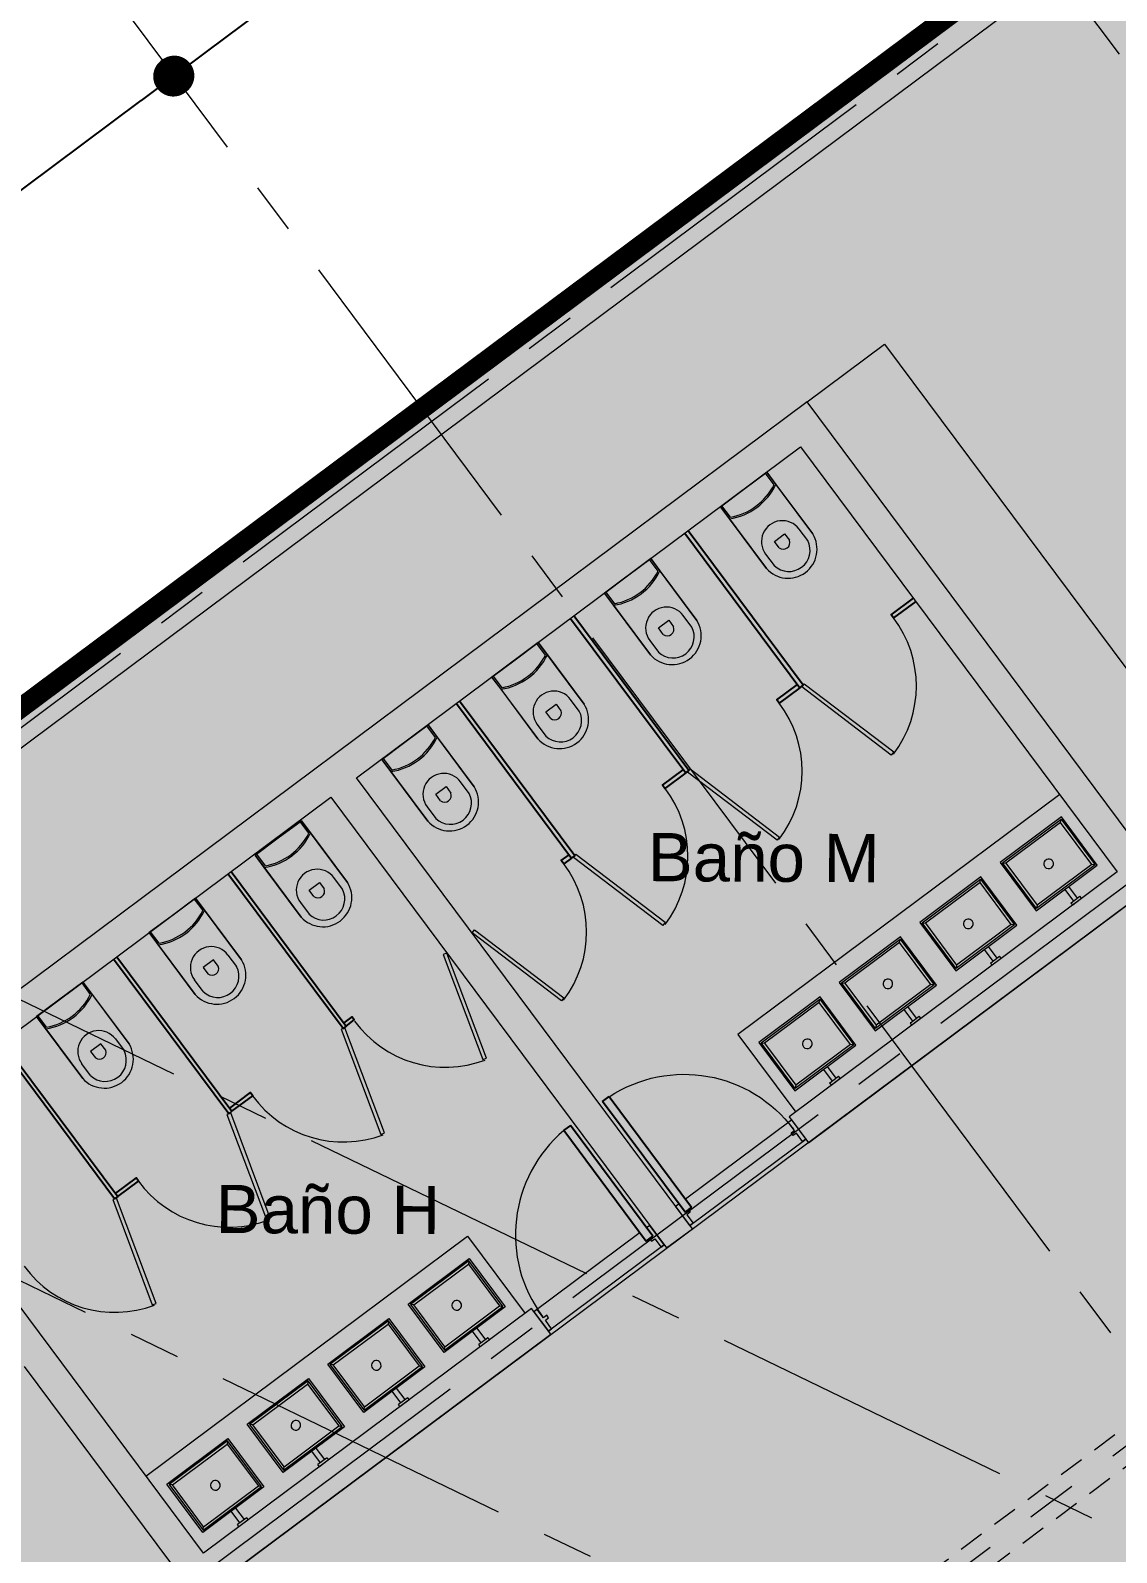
# Model space of a CAD drawing. Header units: metres. Extents: x -466 to 1322, y -1072 to 50.
# Drawn here: x 18.31 to 25.07, y -195.68 to -186.21 of the extents above; entities that cross this region are included whole.
import ezdxf

# ---------------------------------------------------------------- set-up
doc = ezdxf.new("R2010")
doc.units = ezdxf.units.M
for name, pattern in [('B1 P BAJA$0$HIDDEN', [9.525, 6.35, -3.175]), ('CENTER2', [28.575, 19.05, -3.175, 3.175, -3.175]), ('Hidden 1_16_', [0.002381, 0.001587, -0.00079375]), ('OCULTA2', [0.3, 0.2, -0.1])]:
    doc.linetypes.add(name, pattern=pattern)
for name, color, linetype, lineweight in [('A - Hatch muros', 4, 'Continuous', 0), ('A - MURO BAJO', 2, 'Continuous', 0), ('A - PROY', 250, 'B1 P BAJA$0$HIDDEN', 0), ('A - TXT 100 -1', 2, 'Continuous', 0), ('A-COTAS', 41, 'Continuous', 0), ('A-DOOR', 2, 'Continuous', 9), ('A-EJES', 61, 'CENTER2', 0), ('A-Fixt', 122, 'Continuous', 5), ('A-MURO INT', 4, 'Continuous', 0)]:
    doc.layers.add(name, color=color, linetype=linetype, lineweight=lineweight)
doc.layers.add('A-PUERTA', color=2, linetype='Continuous')
doc.layers.add('Poligono Fisico', color=3, linetype='Continuous')
doc.layers.add('Hatch Exterior', color=7, linetype='Continuous', lineweight=0, true_color=0xa99b89)
doc.layers.add('Hatch Interior', color=7, linetype='Continuous', lineweight=0, true_color=0xaf6350)
doc.styles.get("Standard").update_dxf_attribs({"font": 'arial.ttf'})
doc.styles.add('Style-Arial', font='arial.ttf')
doc.dimstyles.new('ISO-25', dxfattribs={"dimscale": 0.1, "dimtxt": 2.5, "dimasz": 2.5, "dimexe": 1.25, "dimexo": 0.625, "dimtad": 1, "dimdsep": 46, "dimtxsty": 'Standard', "dimblk": 'DOT', "dimcen": 2.5, "dimadec": 0, "dimazin": 0, "dimtfac": 1, "dimtmove": 0, "dimatfit": 3, "dimfxl": 1, "dimarcsym": 0})

# ---------------------------------------------------------------- blocks, each defined once
blk = doc.blocks.new('JVAS_Puerta - 0_90 X 2_10-V18-Planta Baja')
at = {"color": 0}
for p, q in [((-0.425, -0.0425), (-0.425, -0.9025)), ((-0.374, -0.0425), (-0.425, -0.0425)), ((-0.374, -0.9025), (-0.374, -0.0425)), ((-0.425, -0.9025), (-0.374, -0.9025))]:
    blk.add_line(p, q, dxfattribs=at)
at = {"layer": 'A - PROY', "color": 18, "linetype": 'Continuous', "ltscale": 100, "true_color": 0x000000}
blk.add_arc((-0.425, -0.0525), 0.85, 273.43981, 0, dxfattribs=at)
at = {"layer": 'A-DOOR', "color": 253, "linetype": 'Continuous', "ltscale": 100}
for p, q in [((-0.45, 0.0425), (0.45, 0.0425)), ((-0.374, -0.1075), (0.45, -0.1075))]:
    blk.add_line(p, q, dxfattribs=at)
at = {"layer": 'A-DOOR'}
for p, q in [((-0.425, 0.0425), (-0.45, 0.0425)), ((-0.45, 0.0425), (-0.45, -0.1075)), ((-0.425, -0.0225), (-0.425, 0.0425)), ((0.45, 0.0425), (0.425, 0.0425)), ((0.425, 0.0425), (0.425, -0.0225)), ((0.45, -0.1075), (0.45, 0.0425)), ((-0.4, -0.0225), (-0.425, -0.0225)), ((-0.425, -0.1075), (-0.425, -0.0425)), ((-0.425, -0.0425), (-0.4, -0.0425)), ((-0.4, -0.0425), (-0.4, -0.0225)), ((0.425, -0.0225), (0.4, -0.0225)), ((0.4, -0.0225), (0.4, -0.0425)), ((0.4, -0.0425), (0.425, -0.0425)), ((0.425, -0.0425), (0.425, -0.1075)), ((-0.45, -0.1075), (-0.425, -0.1075)), ((0.425, -0.1075), (0.45, -0.1075))]:
    blk.add_line(p, q, dxfattribs=at)
blk = doc.blocks.new('_Dot')
at = {"color": 0, "linetype": 'ByBlock', "lineweight": -2}
blk.add_line((-0.5, 0), (-1, 0), dxfattribs=at)
at = {"color": 0, "linetype": 'ByBlock', "const_width": 0.5}
blk.add_lwpolyline([(-0.25, 0, 1), (0.25, 0, 1)], format="xyb", close=True, dxfattribs=at)
blk = doc.blocks.new('*D115')
at = {"layer": 'A-COTAS', "color": 0, "lineweight": -2, "transparency": 16777216}
for p, q in [((23.0125, -183.5707), (22.9751, -183.5206)), ((19.4017, -186.34), (22.8494, -183.7702)), ((19.1639, -186.4393), (19.1266, -186.3892))]:
    blk.add_line(p, q, dxfattribs=at)
at = {"layer": 'Defpoints', "color": 0, "transparency": 16777216}
for p in [(23.0498, -183.6208), (23.0498, -183.6208), (19.2013, -186.4894)]:
    blk.add_point(p, dxfattribs=at)
at = {"layer": 'A-COTAS', "color": 0, "lineweight": -2, "transparency": 16777216, "xscale": 0.25, "yscale": 0.25, "zscale": 0.25}
for p, rotation in [((23.0498, -183.6208), 36.69961023290219), ((19.2013, -186.4894), 216.6996102329022)]:
    blk.add_blockref('_Dot', p, dxfattribs=dict(at, rotation=rotation))
at = {"layer": 'A-COTAS', "color": 0, "transparency": 16777216, "insert": (21.0119, -184.9026), "char_height": 0.25, "attachment_point": 5, "rotation": 36.69961}
blk.add_mtext('4.8', dxfattribs=at)
blk = doc.blocks.new('*D109')
at = {"layer": 'A-COTAS', "color": 0, "lineweight": -2, "transparency": 16777216}
for p, q in [((19.1577, -186.444), (19.1203, -186.3938)), ((14.3439, -190.11), (18.9946, -186.6435)), ((14.1061, -190.2093), (14.0687, -190.1591))]:
    blk.add_line(p, q, dxfattribs=at)
at = {"layer": 'Defpoints', "color": 0, "transparency": 16777216}
for p in [(19.195, -186.4941), (19.195, -186.4941), (14.1434, -190.2594)]:
    blk.add_point(p, dxfattribs=at)
at = {"layer": 'A-COTAS', "color": 0, "lineweight": -2, "transparency": 16777216, "xscale": 0.25, "yscale": 0.25, "zscale": 0.25}
for p, rotation in [((19.195, -186.4941), 36.69961023290219), ((14.1434, -190.2594), 216.6996102329022)]:
    blk.add_blockref('_Dot', p, dxfattribs=dict(at, rotation=rotation))
at = {"layer": 'A-COTAS', "color": 0, "transparency": 16777216, "insert": (16.5555, -188.2242), "char_height": 0.25, "attachment_point": 5, "rotation": 36.69961}
blk.add_mtext('6.3', dxfattribs=at)

msp = doc.modelspace()

# ---------------------------------------------------------------- hatches: boundary and pattern name
at = {"layer": 'A - Hatch muros', "transparency": 33554687}
h = msp.add_hatch(color=256, dxfattribs=at)
h.dxf.hatch_style = 1
h.paths.add_polyline_path([(50.6599, -172.6251), (45.6092, -176.3897), (43.7331, -171.6767), (28.6424, -182.9248), (31.5708, -186.8535), (30.6843, -187.5143), (30.5647, -187.3539), (31.2909, -186.8127), (28.4821, -183.0443), (8.4938, -197.9429), (8.2908, -197.8447), (48.887, -167.5857), (49.1553, -168.2612), (48.9694, -168.3351), (48.7974, -167.9019), (43.8992, -171.5529), (45.2946, -175.0668), (45.6986, -176.0736), (50.5834, -172.4327), (50.3985, -171.9681), (50.5843, -171.8942), (52.1024, -175.709), (51.9166, -175.783), (51.7317, -175.3184), (46.8472, -178.9592), (48.1719, -182.2869), (53.6405, -180.1151), (53.4557, -179.6505), (53.6415, -179.5765), (53.9004, -180.2271), (54.0852, -180.6916), (53.8994, -180.7656), (53.7148, -180.3008), (48.2458, -182.4727), (48.8478, -183.985), (49.9471, -186.7466), (55.4153, -184.5749), (55.2304, -184.1103), (55.4166, -184.0364), (55.8596, -185.1516), (55.6741, -185.2253), (55.4893, -184.7607), (50.021, -186.9324), (50.6245, -188.4441), (51.2786, -190.0913), (56.7464, -187.9198), (56.5615, -187.4552), (56.7486, -187.3809), (57.007, -188.0315), (51.2595, -190.3141), (51.1666, -190.351), (50.4371, -188.5185), (46.6047, -178.8905), (51.6552, -175.126)])
at = {"layer": 'A - Hatch muros'}
h = msp.add_hatch(color=256, dxfattribs=at)
h.dxf.hatch_style = 1
h.paths.add_polyline_path([(14.6197, -194.8736), (9.7118, -198.5317), (9.9148, -198.6298), (14.7392, -195.0339)])
h.paths.add_polyline_path([(18.1465, -194.365), (16.543, -195.5603), (15.527, -194.1973), (15.3667, -194.3168), (17.4583, -197.123), (13.2642, -200.2491), (13.4672, -200.3473), (17.7382, -197.1638), (16.6625, -195.7206), (18.266, -194.5254), (19.3418, -195.9686), (21.5467, -194.3251), (21.4271, -194.1648), (19.3826, -195.6887), (17.4104, -193.0428), (20.1766, -190.9811), (22.2683, -193.7873), (22.4286, -193.6678), (20.3369, -190.8615), (23.1031, -188.7997), (25.0752, -191.4456), (23.0325, -192.9719), (23.152, -193.1323), (29.8605, -188.1283), (29.741, -187.9679), (25.2356, -191.3261), (23.1439, -188.5199), (17.1306, -193.002)])
at = {"layer": 'Hatch Exterior', "transparency": 33554687}
h = msp.add_hatch(color=256, dxfattribs=at)
h.dxf.hatch_style = 1
h.paths.add_polyline_path([(9.7118, -198.5317), (27.1807, -206.9771), (29.4005, -202.3856), (51.0529, -212.8535), (52.9245, -208.9822), (26.3283, -196.1241), (45.6431, -181.7275), (47.4926, -186.1551), (48.7583, -189.1886), (52.2098, -197.4551), (57.2393, -199.3681), (59.5678, -194.4798), (53.7687, -196.7828), (53.6904, -196.7491), (51.8899, -192.1491), (57.7223, -189.8328), (59.5678, -194.4798), (60.6828, -192.1396), (50.4645, -166.4099), (48.887, -167.5857), (57.007, -188.0315), (51.1518, -190.3568), (45.6059, -176.3922), (17.7382, -197.1638), (15.527, -194.1973)])
h.paths.add_polyline_path([(14.6197, -194.8736), (9.7118, -198.5317), (9.9148, -198.6298), (14.7392, -195.0339)])
h.paths.add_polyline_path([(22.8593, -204.8879), (24.992, -200.4764), (29.1334, -202.4786), (27.0007, -206.8901), (26.9599, -206.8595), (27.0427, -206.6883), (27.2678, -206.7971), (29.4005, -202.3856), (24.899, -200.2093), (22.6792, -204.8009)], flags=17)
edge = h.paths.add_edge_path(flags=16)
edge.add_arc((19.7198, -199.9897), 0.7, 36.69961, 118.51779, ccw=False)
edge.add_line((20.2811, -199.5714), (21.6441, -198.5555))
edge.add_arc((19.7198, -199.9897), 2.4, -235.67933, 36.69961, ccw=False)
edge.add_line((18.3666, -198.0076), (19.3856, -199.3747))
at = {"layer": 'Hatch Interior', "transparency": 33554687}
h = msp.add_hatch(color=256, dxfattribs=at)
h.dxf.hatch_style = 1
h.paths.add_polyline_path([(8.2908, -197.8447), (48.887, -167.5857), (57.007, -188.0315), (51.1518, -190.3568), (45.6059, -176.3922), (17.7382, -197.1638), (15.527, -194.1973), (9.7118, -198.5317)])
h.paths.add_polyline_path([(29.4005, -202.3856), (27.1807, -206.9771), (48.8331, -217.4451), (51.0529, -212.8535)])
h.paths.add_polyline_path([(51.8903, -192.1493), (57.711, -189.8373), (59.5678, -194.4798), (53.7687, -196.7828), (53.6904, -196.7491)])
h.paths.add_polyline_path([(18.1465, -194.365), (16.543, -195.5603), (15.527, -194.1973), (15.3667, -194.3168), (17.4583, -197.123), (13.2642, -200.2491), (13.4672, -200.3473), (17.7382, -197.1638), (16.6625, -195.7206), (18.266, -194.5254), (19.3418, -195.9686), (21.4665, -194.3849), (21.347, -194.2246), (19.2222, -195.8082), (17.2501, -193.1624), (20.1766, -190.9811), (22.2683, -193.7873), (22.3484, -193.7275), (20.2568, -190.9213), (23.1031, -188.7997), (25.0752, -191.4456), (23.0325, -192.9719), (23.152, -193.1323), (29.3229, -188.529), (29.2034, -188.3686), (25.2356, -191.3261), (23.1439, -188.5199), (17.1306, -193.002)])
h.paths.add_polyline_path([(46.6047, -178.8905), (51.6552, -175.126), (51.7317, -175.3184), (46.8472, -178.9592), (48.1645, -182.2898), (53.6479, -180.1121), (53.722, -180.2979), (48.2386, -182.4756), (51.2708, -190.0944), (56.7542, -187.9167), (56.5627, -187.4547), (56.7486, -187.3809), (57.007, -188.0315), (51.1518, -190.3568), (43.7331, -171.6767), (28.4821, -183.0443), (27.9591, -183.4342), (8.4938, -197.9429), (8.2908, -197.8447), (48.887, -167.5857), (49.1553, -168.2612), (48.9694, -168.3351), (48.7974, -167.9019), (43.8992, -171.5529), (45.6092, -176.3897)], flags=16)
h.paths.add_polyline_path([(53.6904, -196.7491), (53.7687, -196.7828), (59.5678, -194.4798), (58.5302, -191.8687), (55.5567, -193.0496), (55.6305, -193.2354), (58.6046, -192.0543), (59.494, -194.2939), (55.6603, -195.8164), (55.5209, -195.8718), (53.8248, -196.5454), (52.9353, -194.3058)], flags=17)
h.paths.add_polyline_path([(55.0785, -190.8841), (55.1996, -190.8383), (55.2482, -190.8154)], flags=16)
h.paths.add_polyline_path([(57.5141, -189.9169), (57.7223, -189.8328), (57.1647, -190.0543)])
h.paths.add_polyline_path([(52.4136, -191.9415), (51.8903, -192.1493), (51.8903, -192.1493)], flags=16)

# ---------------------------------------------------------------- linework, layer by layer
at = {"layer": 'A - MURO BAJO', "ltscale": 0.05}
for points in [[(23.1439, -188.5199), (23.625, -188.1613), (25.3123, -190.4207), (28.7991, -187.8218), (29.2034, -188.3686)], [(24.7167, -190.9646), (22.7122, -192.4586), (23.0725, -192.942)], [(19.024, -195.2077), (21.0285, -193.7136), (21.387, -194.1947)]]:
    msp.add_lwpolyline(points, dxfattribs=at)
at = {"layer": 'A - PROY', "color": 250, "linetype": 'Hidden 1_16_', "ltscale": 100}
for p, q in [((23.0662, -196.4353), (46.6047, -178.8905)), ((23.45, -196.3987), (46.676, -179.0868))]:
    msp.add_line(p, q, dxfattribs=at)
at = {"layer": 'A - PROY', "linetype": 'Continuous', "ltscale": 100}
for centre, start, end in [((23.1246, -190.2889), 322.71733, 37.26018), ((22.413, -190.8193), 322.71733, 37.26018), ((21.7015, -191.3497), 322.71733, 37.26018), ((21.0701, -191.8203), 322.71733, 37.26018), ((20.89, -191.963), 216.13904, 290.68189), ((20.2545, -192.4282), 216.13904, 290.68189), ((19.543, -192.9586), 216.13904, 290.68189), ((18.8314, -193.4889), 216.13904, 290.68189)]:
    msp.add_arc(centre, 0.6997, start, end, dxfattribs=at)
at = {"layer": 'A-COTAS'}
msp.add_line((19.3015, -186.4147), (12.2718, -191.6544), dxfattribs=at)
at = {"layer": 'A-DOOR'}
for points in [[(23.6831, -190.6987), (23.668, -190.7186), (23.1107, -190.295), (23.1257, -190.2753)], [(22.9715, -191.2291), (22.9564, -191.249), (22.3991, -190.8254), (22.4141, -190.8057)], [(22.2599, -191.7595), (22.2448, -191.7794), (21.6876, -191.3558), (21.7025, -191.3361)], [(21.6285, -192.2301), (21.6134, -192.25), (21.0562, -191.8264), (21.0711, -191.8067)], [(21.1232, -192.6153), (21.1466, -192.6065), (20.8999, -191.9515), (20.8767, -191.9601)], [(20.4877, -193.0804), (20.5111, -193.0716), (20.2644, -192.4166), (20.2412, -192.4253)], [(19.7761, -193.6108), (19.7995, -193.602), (19.5528, -192.947), (19.5296, -192.9557)], [(19.0645, -194.1412), (19.0879, -194.1324), (18.8412, -193.4774), (18.818, -193.486)]]:
    msp.add_lwpolyline(points, close=True, dxfattribs=at)
at = {"layer": 'A-EJES', "ltscale": 0.1}
for p, q in [((46.3597, -169.5942), (4.6559, -200.6788)), ((50.7047, -172.467), (9.6606, -203.0599)), ((51.7765, -175.1604), (12.5026, -204.4338)), ((30.2118, -193.2295), (22.2318, -182.5233)), ((26.3633, -196.0981), (18.3833, -185.3919)), ((52.6435, -208.8741), (12.7527, -189.5887)), ((52.093, -210.3574), (11.3291, -190.6499))]:
    msp.add_line(p, q, dxfattribs=at)
at = {"layer": 'A-Fixt'}
for p, q in [((22.8916, -188.9574), (22.603, -189.1725)), ((22.7473, -189.0649), (22.8916, -188.9574)), ((23.1785, -189.3422), (22.8916, -188.9574)), ((22.8916, -188.9574), (22.9484, -189.0335)), ((22.9375, -189.0356), (22.8836, -188.9633)), ((22.9484, -189.0335), (23.1785, -189.3422)), ((22.603, -189.1725), (22.7473, -189.0649)), ((22.603, -189.1725), (22.8898, -189.5574)), ((22.6597, -189.2487), (22.603, -189.1725)), ((22.611, -189.1665), (22.6649, -189.2388)), ((22.8898, -189.5574), (22.6597, -189.2487)), ((23.1473, -189.3841), (23.0936, -189.312)), ((22.9393, -189.3895), (23.0035, -189.3417)), ((22.9692, -189.4296), (22.9393, -189.3895)), ((23.0035, -189.3417), (23.0334, -189.3818)), ((22.1698, -189.4954), (21.8811, -189.7106)), ((22.0254, -189.603), (22.1698, -189.4954)), ((22.2156, -189.5737), (22.1617, -189.5014)), ((22.4566, -189.8803), (22.1698, -189.4954)), ((22.1698, -189.4954), (22.2265, -189.5716)), ((22.8851, -189.4674), (22.9389, -189.5395)), ((21.8811, -189.7106), (22.0254, -189.603)), ((22.2265, -189.5716), (22.4566, -189.8803)), ((21.8811, -189.7106), (22.168, -190.0954)), ((21.9379, -189.7867), (21.8811, -189.7106)), ((21.8891, -189.7046), (21.943, -189.7769)), ((22.168, -190.0954), (21.9379, -189.7867)), ((22.2175, -189.9276), (22.2816, -189.8797)), ((22.2816, -189.8797), (22.3115, -189.9198)), ((22.4255, -189.9222), (22.3717, -189.85)), ((22.2474, -189.9676), (22.2175, -189.9276)), ((21.4685, -190.0181), (21.1798, -190.2333)), ((21.3241, -190.1257), (21.4685, -190.0181)), ((21.5143, -190.0964), (21.4604, -190.0241)), ((21.7553, -190.403), (21.4685, -190.0181)), ((21.4685, -190.0181), (21.5252, -190.0943)), ((21.5252, -190.0943), (21.7553, -190.403)), ((22.1633, -190.0054), (22.217, -190.0776)), ((21.1798, -190.2333), (21.3241, -190.1257)), ((21.1798, -190.2333), (21.4667, -190.6181)), ((21.2366, -190.3095), (21.1798, -190.2333)), ((21.1878, -190.2273), (21.2417, -190.2996)), ((21.4667, -190.6181), (21.2366, -190.3095)), ((21.7242, -190.4449), (21.6704, -190.3727)), ((21.5162, -190.4503), (21.5803, -190.4025)), ((21.5461, -190.4904), (21.5162, -190.4503)), ((21.5803, -190.4025), (21.6102, -190.4426)), ((20.7827, -190.5309), (20.4941, -190.746)), ((20.6384, -190.6385), (20.7827, -190.5309)), ((20.8286, -190.6091), (20.7747, -190.5369)), ((21.0696, -190.9158), (20.7827, -190.5309)), ((20.7827, -190.5309), (20.8395, -190.6071)), ((21.4619, -190.5281), (21.5157, -190.6003)), ((20.4941, -190.746), (20.6384, -190.6385)), ((20.8395, -190.6071), (21.0696, -190.9158)), ((20.4941, -190.746), (20.7809, -191.1309)), ((20.5509, -190.8222), (20.4941, -190.746)), ((20.5021, -190.7401), (20.556, -190.8123)), ((20.7809, -191.1309), (20.5509, -190.8222)), ((20.8304, -190.963), (20.8946, -190.9152)), ((20.8946, -190.9152), (20.9245, -190.9553)), ((21.0385, -190.9577), (20.9847, -190.8855)), ((20.7762, -191.0409), (20.83, -191.113)), ((20.8603, -191.0031), (20.8304, -190.963)), ((19.9934, -191.1274), (19.7048, -191.3425)), ((19.8491, -191.2349), (19.9934, -191.1274)), ((20.0393, -191.2056), (19.9854, -191.1333)), ((20.2803, -191.5122), (19.9934, -191.1274)), ((19.9934, -191.1274), (20.0502, -191.2035)), ((24.7271, -191.1041), (24.3463, -191.388)), ((24.3604, -191.39), (24.7251, -191.1182)), ((24.722, -191.1389), (24.3811, -191.393)), ((24.722, -191.1389), (24.7251, -191.1182)), ((24.9164, -191.3997), (24.722, -191.1389)), ((24.7251, -191.1182), (24.9371, -191.4027)), ((24.9512, -191.4048), (24.7271, -191.1041)), ((20.0502, -191.2035), (20.2803, -191.5122)), ((19.7048, -191.3425), (19.8491, -191.2349)), ((19.7048, -191.3425), (19.9916, -191.7274)), ((19.7616, -191.4187), (19.7048, -191.3425)), ((19.7128, -191.3365), (19.7667, -191.4088)), ((19.9916, -191.7274), (19.7616, -191.4187)), ((24.3463, -191.388), (24.5704, -191.6886)), ((24.3604, -191.39), (24.3811, -191.393)), ((24.5724, -191.6745), (24.3604, -191.39)), ((24.3811, -191.393), (24.5755, -191.6538)), ((24.5704, -191.6886), (24.9512, -191.4048)), ((24.9371, -191.4027), (24.5724, -191.6745)), ((24.9164, -191.3997), (24.5755, -191.6538)), ((24.9371, -191.4027), (24.9164, -191.3997)), ((20.0411, -191.5595), (20.1053, -191.5117)), ((20.1053, -191.5117), (20.1352, -191.5518)), ((20.2492, -191.5541), (20.1954, -191.482)), ((24.226, -191.4776), (23.8452, -191.7615)), ((23.8593, -191.7635), (24.2239, -191.4917)), ((24.2209, -191.5124), (23.88, -191.7665)), ((24.2209, -191.5124), (24.2239, -191.4917)), ((24.4153, -191.7732), (24.2209, -191.5124)), ((24.2239, -191.4917), (24.436, -191.7762)), ((24.4501, -191.7783), (24.226, -191.4776)), ((19.0451, -191.8244), (19.3337, -191.6093)), ((19.3337, -191.6093), (19.1894, -191.7169)), ((19.3337, -191.6093), (19.6206, -191.9942)), ((19.3905, -191.6855), (19.3337, -191.6093)), ((20.071, -191.5996), (20.0411, -191.5595)), ((24.7481, -191.5562), (24.802, -191.6285)), ((24.8274, -191.6095), (24.7735, -191.5372)), ((24.7888, -191.6383), (24.8427, -191.5981)), ((24.7977, -191.6516), (24.853, -191.6105)), ((24.853, -191.6104), (24.8428, -191.5981)), ((19.3257, -191.6153), (19.3796, -191.6876)), ((19.6206, -191.9942), (19.3905, -191.6855)), ((19.9869, -191.6373), (20.0407, -191.7095)), ((24.5755, -191.6538), (24.5724, -191.6745)), ((24.7888, -191.6383), (24.7867, -191.6399)), ((24.7867, -191.6399), (24.788, -191.6389)), ((24.7867, -191.6399), (24.7956, -191.6532)), ((24.7956, -191.6532), (24.7977, -191.6516)), ((24.7969, -191.6522), (24.7956, -191.6532)), ((19.1894, -191.7169), (19.0451, -191.8244)), ((23.8452, -191.7615), (24.0693, -192.0621)), ((23.8593, -191.7635), (23.88, -191.7665)), ((24.0713, -192.048), (23.8593, -191.7635)), ((23.88, -191.7665), (24.0743, -192.0273)), ((24.0693, -192.0621), (24.4501, -191.7783)), ((24.436, -191.7762), (24.0713, -192.048)), ((24.4153, -191.7732), (24.0743, -192.0273)), ((24.436, -191.7762), (24.4153, -191.7732)), ((19.3319, -192.2093), (19.0451, -191.8244)), ((19.0451, -191.8244), (19.1019, -191.9006)), ((19.107, -191.8908), (19.0531, -191.8185)), ((23.7249, -191.8511), (23.344, -192.135)), ((23.3582, -192.137), (23.7228, -191.8652)), ((23.7198, -191.8859), (23.3789, -192.1401)), ((23.7198, -191.8859), (23.7228, -191.8652)), ((23.9142, -192.1467), (23.7198, -191.8859)), ((23.7228, -191.8652), (23.9349, -192.1497)), ((23.949, -192.1518), (23.7249, -191.8511)), ((19.1019, -191.9006), (19.3319, -192.2093)), ((19.5357, -191.9639), (19.5894, -192.0361)), ((24.247, -191.9297), (24.3009, -192.002)), ((24.3263, -191.983), (24.2724, -191.9107)), ((24.2877, -192.0118), (24.3416, -191.9716)), ((24.2966, -192.0251), (24.3518, -191.984)), ((24.3519, -191.9839), (24.3416, -191.9716)), ((19.4456, -191.9936), (19.3814, -192.0415)), ((19.3814, -192.0415), (19.4113, -192.0815)), ((19.4755, -192.0337), (19.4456, -191.9936)), ((24.0743, -192.0273), (24.0713, -192.048)), ((24.2877, -192.0118), (24.2856, -192.0134)), ((24.2856, -192.0134), (24.2869, -192.0124)), ((24.2856, -192.0134), (24.2944, -192.0268)), ((24.2958, -192.0258), (24.2944, -192.0268)), ((24.2945, -192.0267), (24.2966, -192.0251)), ((18.3438, -192.3472), (18.6324, -192.132)), ((18.6324, -192.132), (18.4881, -192.2396)), ((18.6244, -192.138), (18.6783, -192.2103)), ((18.6324, -192.132), (18.9193, -192.5169)), ((18.6892, -192.2082), (18.6324, -192.132)), ((19.381, -192.1914), (19.3272, -192.1193)), ((23.344, -192.135), (23.5682, -192.4356)), ((23.3582, -192.137), (23.3789, -192.1401)), ((23.5702, -192.4215), (23.3582, -192.137)), ((23.3789, -192.1401), (23.5732, -192.4008)), ((23.5682, -192.4356), (23.949, -192.1518)), ((23.9349, -192.1497), (23.5702, -192.4215)), ((23.9142, -192.1467), (23.5732, -192.4008)), ((23.9349, -192.1497), (23.9142, -192.1467)), ((18.4881, -192.2396), (18.3438, -192.3472)), ((18.9193, -192.5169), (18.6892, -192.2082)), ((23.2238, -192.2246), (22.8429, -192.5085)), ((22.857, -192.5105), (23.2217, -192.2387)), ((23.2187, -192.2594), (22.8778, -192.5136)), ((23.2187, -192.2594), (23.2217, -192.2387)), ((23.4131, -192.5202), (23.2187, -192.2594)), ((23.2217, -192.2387), (23.4338, -192.5232)), ((23.4479, -192.5253), (23.2238, -192.2246)), ((18.6306, -192.732), (18.3438, -192.3472)), ((18.3438, -192.3472), (18.4005, -192.4234)), ((18.4057, -192.4135), (18.3518, -192.3412)), ((23.7459, -192.3032), (23.7998, -192.3755)), ((23.8252, -192.3565), (23.7713, -192.2842)), ((23.7866, -192.3854), (23.8405, -192.3451)), ((23.7955, -192.3986), (23.8507, -192.3575)), ((23.8508, -192.3575), (23.8405, -192.3451)), ((18.4005, -192.4234), (18.6306, -192.732)), ((23.5732, -192.4008), (23.5702, -192.4215)), ((23.7844, -192.3869), (23.7857, -192.386)), ((23.7844, -192.3869), (23.7933, -192.4003)), ((23.7866, -192.3854), (23.7845, -192.3869)), ((23.7947, -192.3993), (23.7933, -192.4003)), ((23.7934, -192.4002), (23.7955, -192.3986)), ((18.7443, -192.5164), (18.6801, -192.5642)), ((18.7741, -192.5565), (18.7443, -192.5164)), ((18.8344, -192.4866), (18.8881, -192.5588)), ((22.8429, -192.5085), (23.067, -192.8092)), ((22.857, -192.5105), (22.8778, -192.5136)), ((23.0691, -192.7951), (22.857, -192.5105)), ((22.8778, -192.5136), (23.0721, -192.7743)), ((23.067, -192.8092), (23.4479, -192.5253)), ((23.4338, -192.5232), (23.0691, -192.7951)), ((23.4131, -192.5202), (23.0721, -192.7743)), ((23.4338, -192.5232), (23.4131, -192.5202)), ((18.6797, -192.7142), (18.6259, -192.642)), ((18.6801, -192.5642), (18.71, -192.6043)), ((23.2447, -192.6767), (23.2986, -192.749)), ((23.3241, -192.7301), (23.2702, -192.6577)), ((23.2855, -192.7589), (23.3394, -192.7187)), ((23.2944, -192.7722), (23.3496, -192.731)), ((23.3496, -192.731), (23.3394, -192.7186)), ((23.0721, -192.7743), (23.0691, -192.7951)), ((23.2833, -192.7604), (23.2846, -192.7595)), ((23.2833, -192.7604), (23.2922, -192.7738)), ((23.2855, -192.7589), (23.2834, -192.7604)), ((23.2922, -192.7738), (23.2944, -192.7722)), ((23.2936, -192.7728), (23.2922, -192.7738)), ((20.6581, -194.137), (21.0389, -193.8531)), ((21.0369, -193.8672), (20.6722, -194.1391)), ((21.0369, -193.8672), (21.0339, -193.888)), ((21.2489, -194.1517), (21.0369, -193.8672)), ((21.0389, -193.8531), (21.263, -194.1538)), ((20.6929, -194.1421), (21.0339, -193.888)), ((21.0339, -193.888), (21.2282, -194.1487)), ((20.8822, -194.4377), (20.6581, -194.137)), ((20.6722, -194.1391), (20.8843, -194.4236)), ((20.6929, -194.1421), (20.6722, -194.1391)), ((20.8873, -194.4029), (20.6929, -194.1421)), ((21.263, -194.1538), (20.8822, -194.4377)), ((20.8843, -194.4236), (21.2489, -194.1517)), ((20.8873, -194.4029), (21.2282, -194.1487)), ((21.2282, -194.1487), (21.2489, -194.1517)), ((20.157, -194.5105), (20.5378, -194.2266)), ((20.5358, -194.2408), (20.1711, -194.5126)), ((20.1918, -194.5156), (20.5327, -194.2615)), ((20.5358, -194.2408), (20.5327, -194.2615)), ((20.5327, -194.2615), (20.7271, -194.5222)), ((20.7478, -194.5253), (20.5358, -194.2408)), ((20.5378, -194.2266), (20.7619, -194.5273)), ((21.1138, -194.3775), (21.0599, -194.3052)), ((21.0853, -194.2863), (21.1392, -194.3586)), ((21.1524, -194.3487), (21.0985, -194.3889)), ((21.1524, -194.3487), (21.1545, -194.3472)), ((21.1546, -194.3472), (21.1533, -194.3481)), ((21.1546, -194.3472), (21.1648, -194.3595)), ((21.1648, -194.3595), (21.1626, -194.3611)), ((21.1635, -194.3605), (21.1648, -194.3595)), ((20.8843, -194.4236), (20.8873, -194.4029)), ((21.1074, -194.4023), (21.0985, -194.389)), ((21.1626, -194.3611), (21.1074, -194.4023)), ((20.3811, -194.8112), (20.157, -194.5105)), ((20.1711, -194.5126), (20.3831, -194.7971)), ((20.1918, -194.5156), (20.1711, -194.5126)), ((20.3862, -194.7764), (20.1918, -194.5156)), ((20.7619, -194.5273), (20.3811, -194.8112)), ((20.3831, -194.7971), (20.7478, -194.5253)), ((20.3862, -194.7764), (20.7271, -194.5222)), ((20.7271, -194.5222), (20.7478, -194.5253)), ((19.6559, -194.884), (20.0367, -194.6002)), ((20.0346, -194.6143), (19.67, -194.8861)), ((19.6907, -194.8891), (20.0316, -194.635)), ((20.0346, -194.6143), (20.0316, -194.635)), ((20.0316, -194.635), (20.226, -194.8957)), ((20.2467, -194.8988), (20.0346, -194.6143)), ((20.0367, -194.6002), (20.2608, -194.9008)), ((20.6127, -194.7511), (20.5588, -194.6787)), ((20.5842, -194.6598), (20.6381, -194.7321)), ((20.6513, -194.7223), (20.5974, -194.7625)), ((20.6615, -194.7346), (20.6063, -194.7758)), ((20.6513, -194.7223), (20.6534, -194.7207)), ((20.6535, -194.7207), (20.6521, -194.7216)), ((20.6535, -194.7207), (20.6637, -194.733)), ((20.6637, -194.733), (20.6615, -194.7346)), ((20.6624, -194.734), (20.6637, -194.733)), ((20.3831, -194.7971), (20.3862, -194.7764)), ((20.6063, -194.7758), (20.5974, -194.7625)), ((19.88, -195.1847), (19.6559, -194.884)), ((19.67, -194.8861), (19.882, -195.1706)), ((19.6907, -194.8891), (19.67, -194.8861)), ((19.885, -195.1499), (19.6907, -194.8891)), ((20.2608, -194.9008), (19.88, -195.1847)), ((19.882, -195.1706), (20.2467, -194.8988)), ((19.885, -195.1499), (20.226, -194.8957)), ((20.226, -194.8957), (20.2467, -194.8988)), ((19.1547, -195.2575), (19.5356, -194.9737)), ((19.5335, -194.9878), (19.1689, -195.2596)), ((19.1896, -195.2626), (19.5305, -195.0085)), ((19.5335, -194.9878), (19.5305, -195.0085)), ((19.5305, -195.0085), (19.7249, -195.2693)), ((19.7456, -195.2723), (19.5335, -194.9878)), ((19.5356, -194.9737), (19.7597, -195.2743)), ((20.1116, -195.1246), (20.0577, -195.0523)), ((20.0831, -195.0333), (20.137, -195.1056)), ((20.1502, -195.0958), (20.0963, -195.136)), ((20.1604, -195.1081), (20.1052, -195.1493)), ((20.1502, -195.0958), (20.1523, -195.0942)), ((20.1523, -195.0942), (20.151, -195.0952)), ((20.1523, -195.0942), (20.1626, -195.1065)), ((20.1625, -195.1065), (20.1604, -195.1081)), ((20.1612, -195.1075), (20.1626, -195.1065)), ((19.882, -195.1706), (19.885, -195.1499)), ((20.1051, -195.1493), (20.0963, -195.136)), ((19.3789, -195.5582), (19.1547, -195.2575)), ((19.1689, -195.2596), (19.3809, -195.5441)), ((19.1896, -195.2626), (19.1689, -195.2596)), ((19.3839, -195.5234), (19.1896, -195.2626)), ((19.7597, -195.2743), (19.3789, -195.5582)), ((19.3809, -195.5441), (19.7456, -195.2723)), ((19.3839, -195.5234), (19.7249, -195.2693)), ((19.7249, -195.2693), (19.7456, -195.2723)), ((19.6105, -195.4981), (19.5566, -195.4258)), ((19.582, -195.4068), (19.6359, -195.4791)), ((19.6491, -195.4693), (19.5952, -195.5095)), ((19.6593, -195.4816), (19.6041, -195.5228)), ((19.6491, -195.4693), (19.6512, -195.4677)), ((19.6512, -195.4677), (19.6499, -195.4687)), ((19.6512, -195.4677), (19.6615, -195.48)), ((19.6614, -195.48), (19.6593, -195.4816)), ((19.6601, -195.481), (19.6615, -195.48)), ((19.3809, -195.5441), (19.3839, -195.5234)), ((19.604, -195.5228), (19.5951, -195.5095))]:
    msp.add_line(p, q, dxfattribs=at)
for centre, radius, start, end in [((22.6024, -188.8705), 0.3825, 278.62712, 334.7721), ((22.5964, -188.8625), 0.3825, 280.31181, 333.08741), ((22.9893, -189.3897), 0.13, 36.69961, 216.69961), ((23.0248, -189.4372), 0.1807, 221.67872, 31.7205), ((23.0248, -189.4372), 0.1807, 221.67872, 31.7205), ((23.0301, -189.4443), 0.1318, 226.22689, 27.17233), ((22.9943, -189.3963), 0.0417, 232.95981, 20.43941), ((21.8805, -189.4085), 0.3825, 278.62712, 334.7721), ((21.8745, -189.4005), 0.3825, 280.31181, 333.08741), ((22.2675, -189.9277), 0.13, 36.69961, 216.69961), ((22.3029, -189.9753), 0.1807, 221.67872, 31.7205), ((22.3029, -189.9753), 0.1807, 221.67872, 31.7205), ((22.3082, -189.9824), 0.1318, 226.22689, 27.17233), ((22.2725, -189.9344), 0.0417, 232.95981, 20.43941), ((21.1792, -189.9313), 0.3825, 278.62712, 334.7721), ((21.1732, -189.9233), 0.3825, 280.31181, 333.08741), ((21.5662, -190.4504), 0.13, 36.69961, 216.69961), ((21.6016, -190.498), 0.1807, 221.67872, 31.7205), ((21.6016, -190.498), 0.1807, 221.67872, 31.7205), ((21.6069, -190.5051), 0.1318, 226.22689, 27.17233), ((21.5712, -190.4571), 0.0417, 232.95981, 20.43941), ((20.4935, -190.444), 0.3825, 278.62712, 334.7721), ((20.4875, -190.436), 0.3825, 280.31181, 333.08741), ((20.8804, -190.9632), 0.13, 36.69961, 216.69961), ((20.9159, -191.0107), 0.1807, 221.67872, 31.7205), ((20.9159, -191.0107), 0.1807, 221.67872, 31.7205), ((20.9212, -191.0179), 0.1318, 226.22689, 27.17233), ((20.8854, -190.9699), 0.0417, 232.95981, 20.43941), ((19.7042, -191.0405), 0.3825, 278.62712, 334.7721), ((19.6982, -191.0325), 0.3825, 280.31181, 333.08741), ((24.6487, -191.3964), 0.0301, 36.69961, 216.69961), ((24.6487, -191.3964), 0.0301, 216.69961, 36.69961), ((20.0911, -191.5596), 0.13, 36.69961, 216.69961), ((20.1266, -191.6072), 0.1807, 221.67872, 31.7205), ((20.1266, -191.6072), 0.1807, 221.67872, 31.7205), ((20.1319, -191.6143), 0.1318, 226.22689, 27.17233), ((20.0961, -191.5663), 0.0417, 232.95981, 20.43941), ((19.0445, -191.5224), 0.3825, 278.62712, 334.7721), ((19.0385, -191.5144), 0.3825, 280.31181, 333.08741), ((24.1476, -191.7699), 0.0301, 36.69961, 216.69961), ((24.1476, -191.7699), 0.0301, 216.69961, 36.69961), ((19.4314, -192.0416), 0.13, 36.69961, 216.69961), ((19.4669, -192.0892), 0.1807, 221.67872, 31.7205), ((19.4669, -192.0892), 0.1807, 221.67872, 31.7205), ((19.4722, -192.0963), 0.1318, 226.22689, 27.17233), ((19.4364, -192.0483), 0.0417, 232.95981, 20.43941), ((23.6465, -192.1434), 0.0301, 36.69961, 216.69961), ((23.6465, -192.1434), 0.0301, 216.69961, 36.69961), ((18.3432, -192.0452), 0.3825, 278.62712, 334.7721), ((18.3372, -192.0372), 0.3825, 280.31181, 333.08741), ((18.7301, -192.5643), 0.13, 36.69961, 216.69961), ((18.7656, -192.6119), 0.1807, 221.67872, 31.7205), ((18.7656, -192.6119), 0.1807, 221.67872, 31.7205), ((18.7709, -192.619), 0.1318, 226.22689, 27.17233), ((18.7351, -192.571), 0.0417, 232.95981, 20.43941), ((23.1454, -192.5169), 0.0301, 36.69961, 216.69961), ((23.1454, -192.5169), 0.0301, 216.69961, 36.69961), ((20.9606, -194.1454), 0.0301, 36.69961, 216.69961), ((20.9606, -194.1454), 0.0301, 216.69961, 36.69961), ((20.4595, -194.5189), 0.0301, 36.69961, 216.69961), ((20.4595, -194.5189), 0.0301, 216.69961, 36.69961), ((19.9583, -194.8924), 0.0301, 36.69961, 216.69961), ((19.9583, -194.8924), 0.0301, 216.69961, 36.69961), ((19.4572, -195.2659), 0.0301, 36.69961, 216.69961), ((19.4572, -195.2659), 0.0301, 216.69961, 36.69961)]:
    msp.add_arc(centre, radius, start, end, dxfattribs=at)
at = {"layer": 'A-MURO INT'}
msp.add_line((19.3418, -195.9686), (25.3551, -191.4865), dxfattribs=at)
for points in [[(43.7331, -171.6767), (28.6424, -182.9248), (31.5708, -186.8535), (30.6843, -187.5143), (30.5647, -187.3539), (31.2909, -186.8127), (28.4821, -183.0443), (8.4938, -197.9429), (8.2908, -197.8447), (48.887, -167.5857)], [(18.266, -194.5254), (19.3418, -195.9686), (21.5467, -194.3251), (21.4271, -194.1648), (19.3826, -195.6887), (17.4104, -193.0428), (20.1766, -190.9811), (22.2683, -193.7873), (22.4286, -193.6678), (20.3369, -190.8615), (23.1031, -188.7997), (25.0752, -191.4456), (23.0325, -192.9719), (23.152, -193.1323), (29.8605, -188.1283), (29.741, -187.9679), (25.2356, -191.3261), (23.1439, -188.5199), (17.1306, -193.002)]]:
    msp.add_lwpolyline(points, dxfattribs=at)
at = {"layer": 'A-PUERTA'}
for points in [[(22.3815, -189.3376), (23.0986, -190.2997), (23.1187, -190.2848), (22.4015, -189.3227)], [(23.8202, -189.7619), (23.6813, -189.8654), (23.6663, -189.8454), (23.8053, -189.7418)], [(21.6699, -189.868), (22.387, -190.8301), (22.4071, -190.8152), (21.6899, -189.8531)], [(23.0986, -190.2997), (22.9697, -190.3958), (22.9548, -190.3758), (23.0837, -190.2797)], [(20.9583, -190.3984), (21.6755, -191.3605), (21.6955, -191.3456), (20.9784, -190.3834)], [(22.387, -190.8301), (22.2581, -190.9262), (22.2432, -190.9062), (22.3721, -190.8101)], [(21.6755, -191.3605), (21.6272, -191.3962), (21.6123, -191.3761), (21.6605, -191.3405)], [(19.5552, -191.4442), (20.2724, -192.4063), (20.2523, -192.4213), (19.5352, -191.4592)], [(18.8436, -191.9746), (19.5608, -192.9367), (19.5407, -192.9517), (18.8236, -191.9895)], [(20.2724, -192.4063), (20.3218, -192.3681), (20.3068, -192.3481), (20.2574, -192.3863)], [(18.132, -192.505), (18.8492, -193.4671), (18.8291, -193.4821), (18.112, -192.5199)], [(19.5608, -192.9367), (19.6897, -192.8406), (19.6747, -192.8206), (19.5458, -192.9167)], [(18.8492, -193.4671), (18.9781, -193.371), (18.9632, -193.351), (18.8343, -193.4471)]]:
    msp.add_lwpolyline(points, dxfattribs=at)
at = {"layer": 'Poligono Fisico', "color": 5, "linetype": 'OCULTA2', "const_width": 0.125}
msp.add_lwpolyline([(50.8561, -218.239), (9.0603, -197.2712), (50.4645, -166.4099), (65.8133, -205.0581)], close=True, dxfattribs=at)

# ---------------------------------------------------------------- block references
at = {"layer": 'A-PUERTA', "xscale": -1, "rotation": 216.6996101853777}
msp.add_blockref('JVAS_Puerta - 0_90 X 2_10-V18-Planta Baja', (22.7491, -193.3447), dxfattribs=at)
at = {"layer": 'A-PUERTA', "rotation": 216.6996102329041}
msp.add_blockref('JVAS_Puerta - 0_90 X 2_10-V18-Planta Baja', (21.8671, -194.0021), dxfattribs=at)

# ---------------------------------------------------------------- texts
at = {"layer": 'A - TXT 100 -1', "style": 'Style-Arial'}
for s, p in [('Baño M', (22.1506, -191.5038)), ('Baño H', (19.4586, -193.6946))]:
    msp.add_text(s, height=0.3, rotation=359.72275, dxfattribs=at).set_placement(p)

# ---------------------------------------------------------------- dimensions: what is measured, and where the dimension line sits
at = {"layer": 'A-COTAS'}
for base, p1, p2, picture, middle in [((23.0498, -183.6208), (19.2013, -186.4894), (23.0498, -183.6208), '*D115', (21.0119, -184.9026)), ((19.195, -186.4941), (14.1434, -190.2594), (19.195, -186.4941), '*D109', (16.5555, -188.2242))]:
    dim = msp.add_linear_dim(base=base, p1=p1, p2=p2, angle=36.69961, dimstyle='ISO-25', dxfattribs=at)
    dim.commit()
    dim.dimension.update_dxf_attribs({"geometry": picture, "text_midpoint": middle})

doc.saveas('drawing.dxf')
